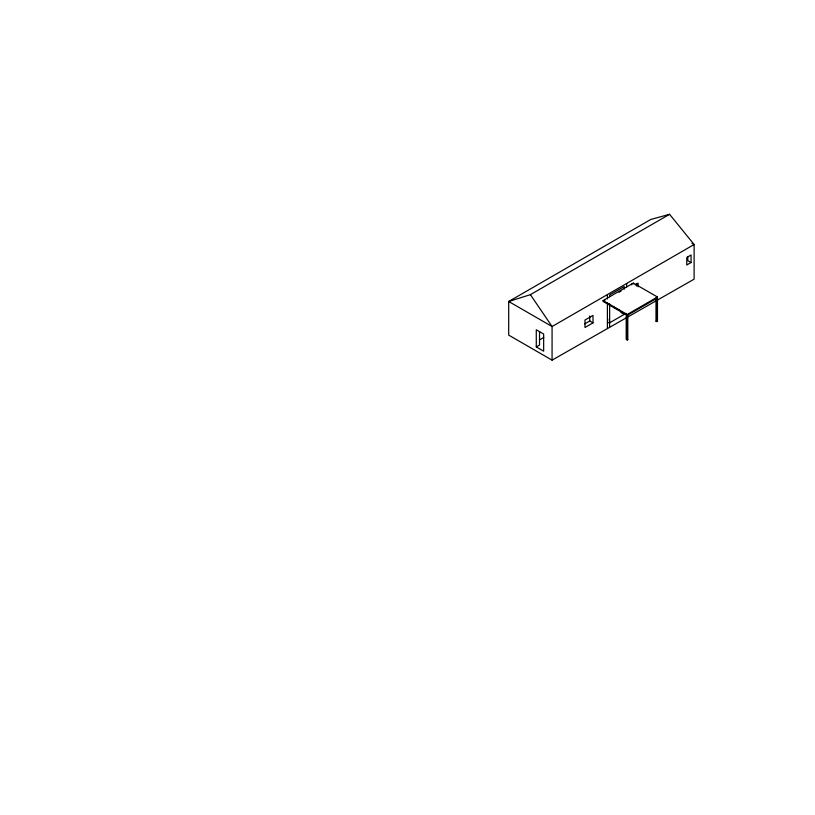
<?xml version="1.0" encoding="UTF-8"?>
<svg xmlns="http://www.w3.org/2000/svg" width="815" height="815" viewBox="0 0 815 815"><rect width="100%" height="100%" fill="white"/><g stroke="black" fill="none" stroke-linecap="round" stroke-linejoin="round"><path stroke-width="1.22" d="M691.945 243.267L694.115 244.52L552.071 326.53L508.692 301.489L530.382 294.663L669.573 214.304L694.115 244.52L694.115 279.168L552.071 360.149L508.692 335.108L508.692 301.489L650.737 219.48L669.573 214.304M656.645 298.372L627.805 315.018L627.805 339.621L627.214 339.967L626.205 339.386L626.205 314.784L603.08 301.438L603.08 300.562L633.337 283.09L657.471 297.017L657.471 321.12L656.645 321.599L655.994 321.222L655.994 297.995L656.645 298.372L656.645 321.599M619.023 292.228L621.101 291.026M539.418 339.957L543.768 337.441M635.16 284.873L638.104 283.172L638.104 286.758M536.28 346.925L543.656 351.173L543.656 334.028L536.28 329.769L536.28 346.925L539.53 345.04L539.53 331.562M584.742 323.871L589.754 320.978L593.004 322.852L593.004 315.405L584.976 320.04L584.976 327.487L593.004 322.852M691.059 262.522L686.77 264.997L686.77 257.489L691.059 255.013L691.059 262.522L687.799 260.647L687.799 256.888M607.399 322.567L609.64 322.801L625.839 313.449M603.08 300.562L627.214 314.488L657.471 297.017M655.994 321.222L657.471 321.12M613.501 306.878L619.96 310.607M626.796 314.437L627.805 315.018M620.979 312.502L624.229 314.376M626.796 339.04L627.805 339.621M530.382 294.663L552.071 326.53L552.071 360.149M609.233 319.083L609.64 322.801M636.474 283.498L636.474 286.024M633.337 283.09L633.337 283.966M631.747 284.007L631.747 284.883M627.214 314.488L627.214 339.967M626.654 283.477L626.654 286.951M624.229 289.223L624.229 286.523L609.64 294.938L609.64 296.772M609.64 303.934L609.64 326.917M607.399 294.582L607.399 298.942M607.399 302.671L607.399 328.211M604.801 299.563L604.801 300.44M589.754 316.006L589.754 320.978"/></g></svg>
